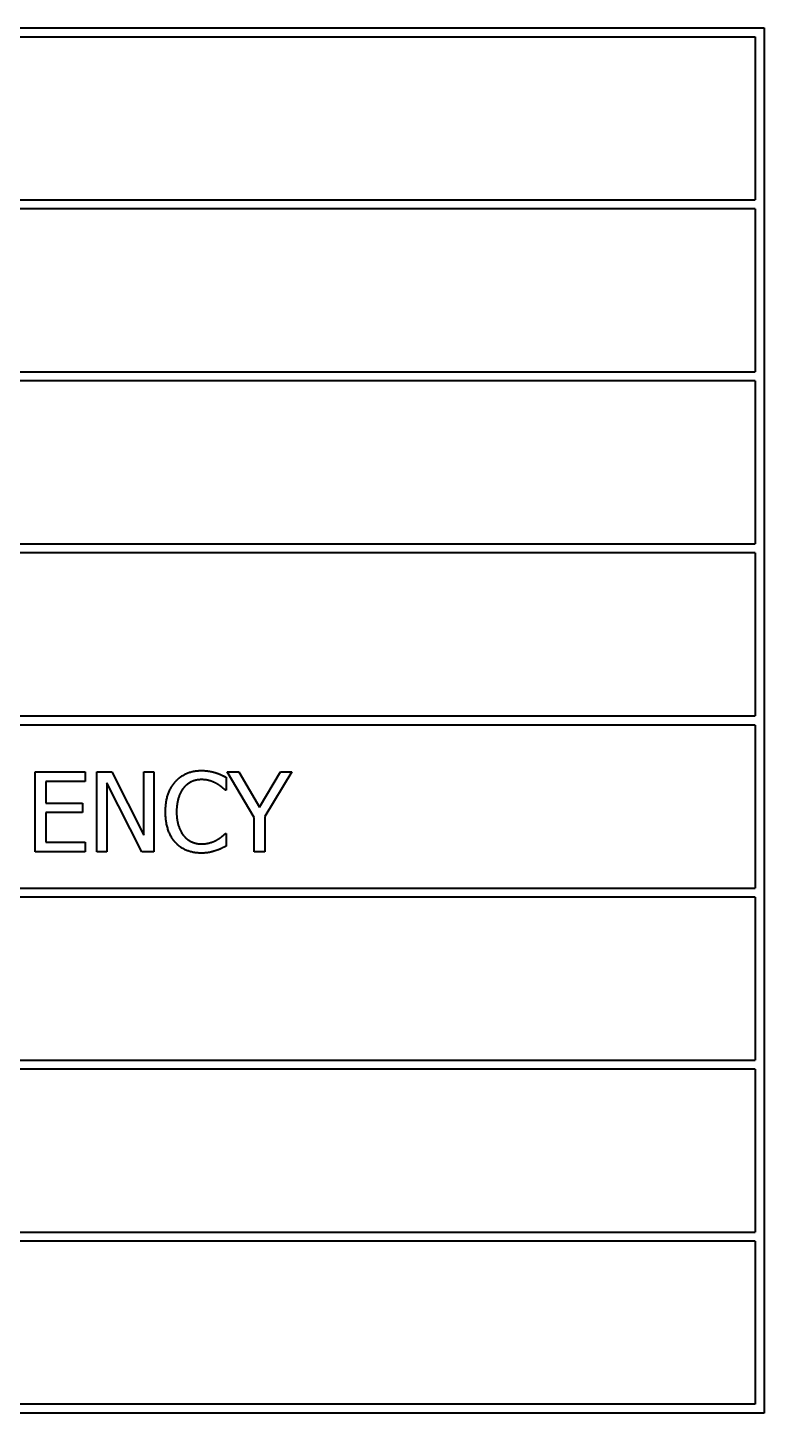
# Model space of a CAD drawing. Header units: millimetres. Extents: x 0 to 5945, y 0 to 4205.
# Drawn here: x 4852.05 to 4872.37, y 2006.38 to 2044.63 of the extents above; entities that cross this region are included whole.
import ezdxf

# ---------------------------------------------------------------- set-up
doc = ezdxf.new("R2010")
doc.units = ezdxf.units.MM
doc.header["$LTSCALE"] = 5
doc.layers.add('가시적인 것(ISO)', color=3, linetype='Continuous', lineweight=40)

msp = doc.modelspace()

# ---------------------------------------------------------------- linework, layer by layer
at = {"layer": '가시적인 것(ISO)'}
for p, q in [((4827.374, 2044.626), (4872.374, 2044.626)), ((4872.374, 2044.626), (4872.374, 2006.376)), ((4827.624, 2044.376), (4872.124, 2044.376)), ((4872.124, 2044.376), (4872.124, 2039.876)), ((4827.624, 2039.876), (4872.124, 2039.876)), ((4872.124, 2039.626), (4827.624, 2039.626)), ((4872.124, 2039.626), (4872.124, 2035.126)), ((4827.624, 2035.126), (4872.124, 2035.126)), ((4872.124, 2034.876), (4827.624, 2034.876)), ((4872.124, 2034.876), (4872.124, 2030.376)), ((4827.624, 2030.376), (4872.124, 2030.376)), ((4872.124, 2030.126), (4827.624, 2030.126)), ((4872.124, 2030.126), (4872.124, 2025.626)), ((4827.624, 2025.626), (4872.124, 2025.626)), ((4872.124, 2025.376), (4827.624, 2025.376)), ((4872.124, 2025.376), (4872.124, 2020.876)), ((4852.262, 2021.88), (4852.262, 2024.08)), ((4852.262, 2024.08), (4853.638, 2024.08)), ((4853.638, 2023.82), (4852.554, 2023.82)), ((4852.554, 2023.82), (4852.554, 2023.217)), ((4853.638, 2024.08), (4853.638, 2023.82)), ((4853.959, 2021.88), (4853.959, 2024.08)), ((4853.959, 2024.08), (4854.374, 2024.08)), ((4854.374, 2024.08), (4855.26, 2022.338)), ((4855.26, 2022.338), (4855.26, 2024.08)), ((4855.26, 2024.08), (4855.533, 2024.08)), ((4855.533, 2024.08), (4855.533, 2021.88)), ((4857.523, 2023.934), (4857.523, 2023.581)), ((4858.3, 2022.823), (4857.557, 2024.08)), ((4857.557, 2024.08), (4857.881, 2024.08)), ((4857.881, 2024.08), (4858.448, 2023.112)), ((4858.448, 2023.112), (4859.026, 2024.08)), ((4859.336, 2024.08), (4858.593, 2022.853)), ((4859.026, 2024.08), (4859.336, 2024.08)), ((4855.205, 2021.88), (4854.232, 2023.777)), ((4854.232, 2023.777), (4854.232, 2021.88)), ((4857.523, 2023.581), (4857.5, 2023.581)), ((4852.554, 2023.217), (4853.565, 2023.217)), ((4853.565, 2023.217), (4853.565, 2022.957)), ((4853.565, 2022.957), (4852.554, 2022.957)), ((4852.554, 2022.957), (4852.554, 2022.14)), ((4858.3, 2021.88), (4858.3, 2022.823)), ((4858.593, 2022.853), (4858.593, 2021.88)), ((4857.501, 2022.379), (4857.523, 2022.379)), ((4857.523, 2022.379), (4857.523, 2022.03)), ((4852.554, 2022.14), (4853.638, 2022.14)), ((4853.638, 2022.14), (4853.638, 2021.88)), ((4853.638, 2021.88), (4852.262, 2021.88)), ((4854.232, 2021.88), (4853.959, 2021.88)), ((4855.533, 2021.88), (4855.205, 2021.88)), ((4858.593, 2021.88), (4858.3, 2021.88)), ((4827.624, 2020.876), (4872.124, 2020.876)), ((4872.124, 2020.626), (4827.624, 2020.626)), ((4872.124, 2020.626), (4872.124, 2016.126)), ((4827.624, 2016.126), (4872.124, 2016.126)), ((4872.124, 2015.876), (4827.624, 2015.876)), ((4872.124, 2015.876), (4872.124, 2011.376)), ((4827.624, 2011.376), (4872.124, 2011.376)), ((4872.124, 2011.126), (4827.624, 2011.126)), ((4872.124, 2011.126), (4872.124, 2006.626)), ((4872.124, 2006.626), (4827.624, 2006.626)), ((4872.374, 2006.376), (4827.374, 2006.376))]:
    msp.add_line(p, q, dxfattribs=at)
for points in [[(4855.854, 2022.978), (4855.854, 2023.254), (4855.995, 2023.664), (4856.129, 2023.816)], [(4856.129, 2023.816), (4856.261, 2023.964), (4856.621, 2024.119), (4856.844, 2024.119)], [(4856.842, 2023.869), (4856.701, 2023.869), (4856.45, 2023.754), (4856.355, 2023.643)], [(4857.252, 2023.764), (4857.168, 2023.811), (4856.97, 2023.869), (4856.842, 2023.869)], [(4856.844, 2024.119), (4856.954, 2024.119), (4857.148, 2024.087), (4857.23, 2024.062)], [(4857.23, 2024.062), (4857.302, 2024.039), (4857.45, 2023.973), (4857.523, 2023.934)], [(4856.355, 2023.643), (4856.262, 2023.531), (4856.159, 2023.19), (4856.159, 2022.978)], [(4857.5, 2023.581), (4857.46, 2023.616), (4857.339, 2023.716), (4857.252, 2023.764)], [(4856.13, 2022.129), (4855.999, 2022.272), (4855.854, 2022.7), (4855.854, 2022.978)], [(4856.159, 2022.978), (4856.159, 2022.752), (4856.268, 2022.425), (4856.362, 2022.313)], [(4856.362, 2022.313), (4856.455, 2022.204), (4856.703, 2022.094), (4856.842, 2022.094)], [(4857.268, 2022.203), (4857.348, 2022.249), (4857.468, 2022.345), (4857.501, 2022.379)], [(4856.838, 2021.841), (4856.624, 2021.841), (4856.262, 2021.985), (4856.13, 2022.129)], [(4857.23, 2021.905), (4857.134, 2021.873), (4856.97, 2021.841), (4856.838, 2021.841)], [(4856.842, 2022.094), (4856.968, 2022.094), (4857.184, 2022.156), (4857.268, 2022.203)], [(4857.523, 2022.03), (4857.45, 2021.996), (4857.321, 2021.933), (4857.23, 2021.905)]]:
    msp.add_open_spline(points, degree=2, dxfattribs=at)

doc.saveas('drawing.dxf')
